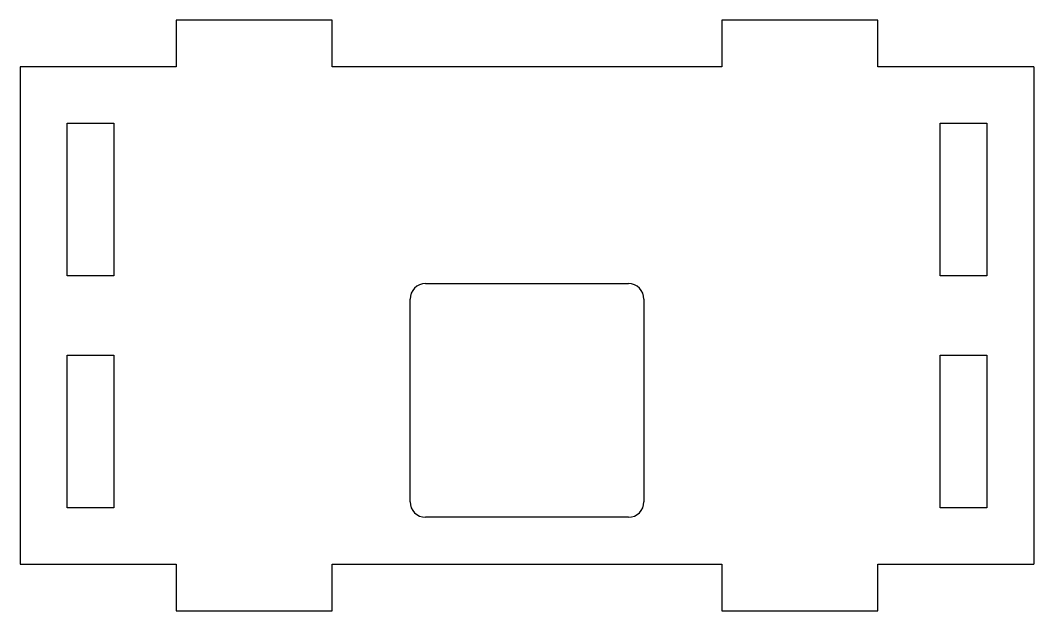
# Model space of a CAD drawing. Extents: x 0 to 65, y 58.5 to 96.4.
import ezdxf

# ---------------------------------------------------------------- set-up
doc = ezdxf.new("R2010")
doc.units = 0
doc.layers.get('0').update_dxf_attribs({"linetype": 'continuous'})

# ---------------------------------------------------------------- blocks, each defined once
blk = doc.blocks.new('FILLET003')
at = {"color": 0}
for p, q in [((20, 96.4), (10, 96.4)), ((10, 96.4), (10, 93.4)), ((20, 93.4), (20, 96.4)), ((55, 96.4), (45, 96.4)), ((45, 96.4), (45, 93.4)), ((55, 93.4), (55, 96.4)), ((10, 93.4), (0, 93.4)), ((0, 93.4), (0, 61.5)), ((45, 93.4), (20, 93.4)), ((65, 93.4), (55, 93.4)), ((65, 93.4), (65, 61.5)), ((3, 89.8), (6, 89.8)), ((3, 80), (3, 89.8)), ((6, 89.8), (6, 80)), ((59, 89.8), (62, 89.8)), ((59, 80), (59, 89.8)), ((62, 89.8), (62, 80)), ((6, 80), (3, 80)), ((62, 80), (59, 80)), ((26, 79.5), (39, 79.5)), ((25, 65.5), (25, 78.5)), ((40, 78.5), (40, 65.5)), ((3, 74.9), (6, 74.9)), ((3, 65.1), (3, 74.9)), ((6, 74.9), (6, 65.1)), ((59, 74.9), (62, 74.9)), ((59, 65.1), (59, 74.9)), ((62, 74.9), (62, 65.1)), ((6, 65.1), (3, 65.1)), ((62, 65.1), (59, 65.1)), ((39, 64.5), (26, 64.5)), ((0, 61.5), (10, 61.5)), ((10, 61.5), (10, 58.5)), ((20, 58.5), (20, 61.5)), ((20, 61.5), (45, 61.5)), ((45, 61.5), (45, 58.5)), ((55, 58.5), (55, 61.5)), ((55, 61.5), (65, 61.5)), ((10, 58.5), (20, 58.5)), ((45, 58.5), (55, 58.5))]:
    blk.add_line(p, q, dxfattribs=at)
for centre, start, end in [((26, 78.5), 90, -180), ((39, 78.5), 0, 90), ((26, 65.5), 180, -90), ((39, 65.5), -90, 0)]:
    blk.add_arc(centre, 1, start, end, dxfattribs=at)

msp = doc.modelspace()

# ---------------------------------------------------------------- block references
at = {"color": 0}
msp.add_blockref('FILLET003', (0, 0), dxfattribs=at)

doc.saveas('drawing.dxf')
